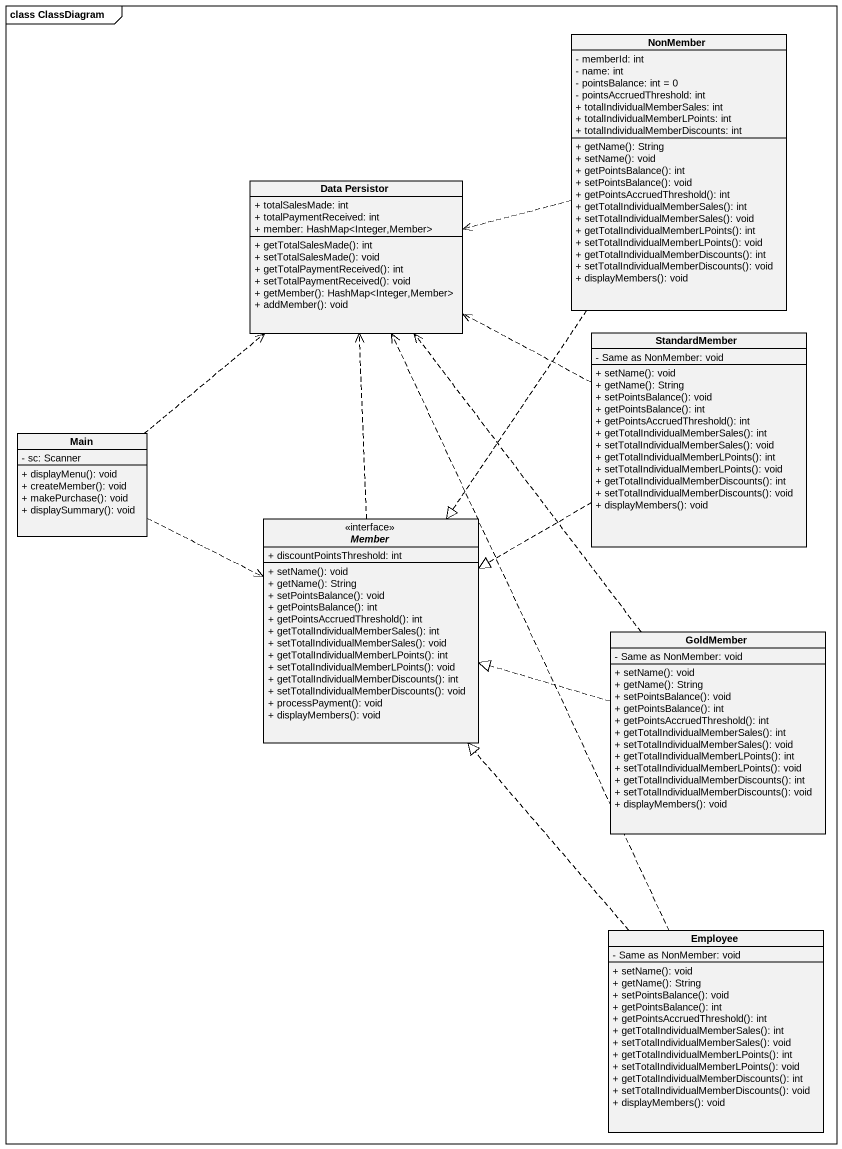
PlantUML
@startuml
mainframe class ClassDiagram
hide circle
hide empty members
skinparam classAttributeIconSize 0
class NonMember {
  - memberId: int
  - name: int
  - pointsBalance: int = 0
  - pointsAccruedThreshold: int
  + totalIndividualMemberSales: int
  + totalIndividualMemberLPoints: int
  + totalIndividualMemberDiscounts: int
  + getName(): String
  + setName(): void
  + getPointsBalance(): int
  + setPointsBalance(): void
  + getPointsAccruedThreshold(): int
  + getTotalIndividualMemberSales(): int
  + setTotalIndividualMemberSales(): void
  + getTotalIndividualMemberLPoints(): int
  + setTotalIndividualMemberLPoints(): void
  + getTotalIndividualMemberDiscounts(): int
  + setTotalIndividualMemberDiscounts(): void
  + displayMembers(): void
}
class "Data Persistor" as Data_Persistor {
  + totalSalesMade: int
  + totalPaymentReceived: int
  + member: HashMap<Integer,Member>
  + getTotalSalesMade(): int
  + setTotalSalesMade(): void
  + getTotalPaymentReceived(): int
  + setTotalPaymentReceived(): void
  + getMember(): HashMap<Integer,Member>
  + addMember(): void
}
class StandardMember {
  - Same as NonMember: void
  + setName(): void
  + getName(): String
  + setPointsBalance(): void
  + getPointsBalance(): int
  + getPointsAccruedThreshold(): int
  + getTotalIndividualMemberSales(): int
  + setTotalIndividualMemberSales(): void
  + getTotalIndividualMemberLPoints(): int
  + setTotalIndividualMemberLPoints(): void
  + getTotalIndividualMemberDiscounts(): int
  + setTotalIndividualMemberDiscounts(): void
  + displayMembers(): void
}
class Main {
  - sc: Scanner
  + displayMenu(): void
  + createMember(): void
  + makePurchase(): void
  + displaySummary(): void
}
interface Member {
  + discountPointsThreshold: int
  + setName(): void
  + getName(): String
  + setPointsBalance(): void
  + getPointsBalance(): int
  + getPointsAccruedThreshold(): int
  + getTotalIndividualMemberSales(): int
  + setTotalIndividualMemberSales(): void
  + getTotalIndividualMemberLPoints(): int
  + setTotalIndividualMemberLPoints(): void
  + getTotalIndividualMemberDiscounts(): int
  + setTotalIndividualMemberDiscounts(): void
  + processPayment(): void
  + displayMembers(): void
}
class GoldMember {
  - Same as NonMember: void
  + setName(): void
  + getName(): String
  + setPointsBalance(): void
  + getPointsBalance(): int
  + getPointsAccruedThreshold(): int
  + getTotalIndividualMemberSales(): int
  + setTotalIndividualMemberSales(): void
  + getTotalIndividualMemberLPoints(): int
  + setTotalIndividualMemberLPoints(): void
  + getTotalIndividualMemberDiscounts(): int
  + setTotalIndividualMemberDiscounts(): void
  + displayMembers(): void
}
class Employee {
  - Same as NonMember: void
  + setName(): void
  + getName(): String
  + setPointsBalance(): void
  + getPointsBalance(): int
  + getPointsAccruedThreshold(): int
  + getTotalIndividualMemberSales(): int
  + setTotalIndividualMemberSales(): void
  + getTotalIndividualMemberLPoints(): int
  + setTotalIndividualMemberLPoints(): void
  + getTotalIndividualMemberDiscounts(): int
  + setTotalIndividualMemberDiscounts(): void
  + displayMembers(): void
}
NonMember .left.> Data_Persistor
NonMember ..|> Member
StandardMember .left.> Data_Persistor
StandardMember .left.|> Member
Main .up.> Data_Persistor
Main .right.> Member
Member .up.> Data_Persistor
GoldMember .up.> Data_Persistor
GoldMember .left.|> Member
Employee .up.> Data_Persistor
Employee .up.|> Member
@enduml
